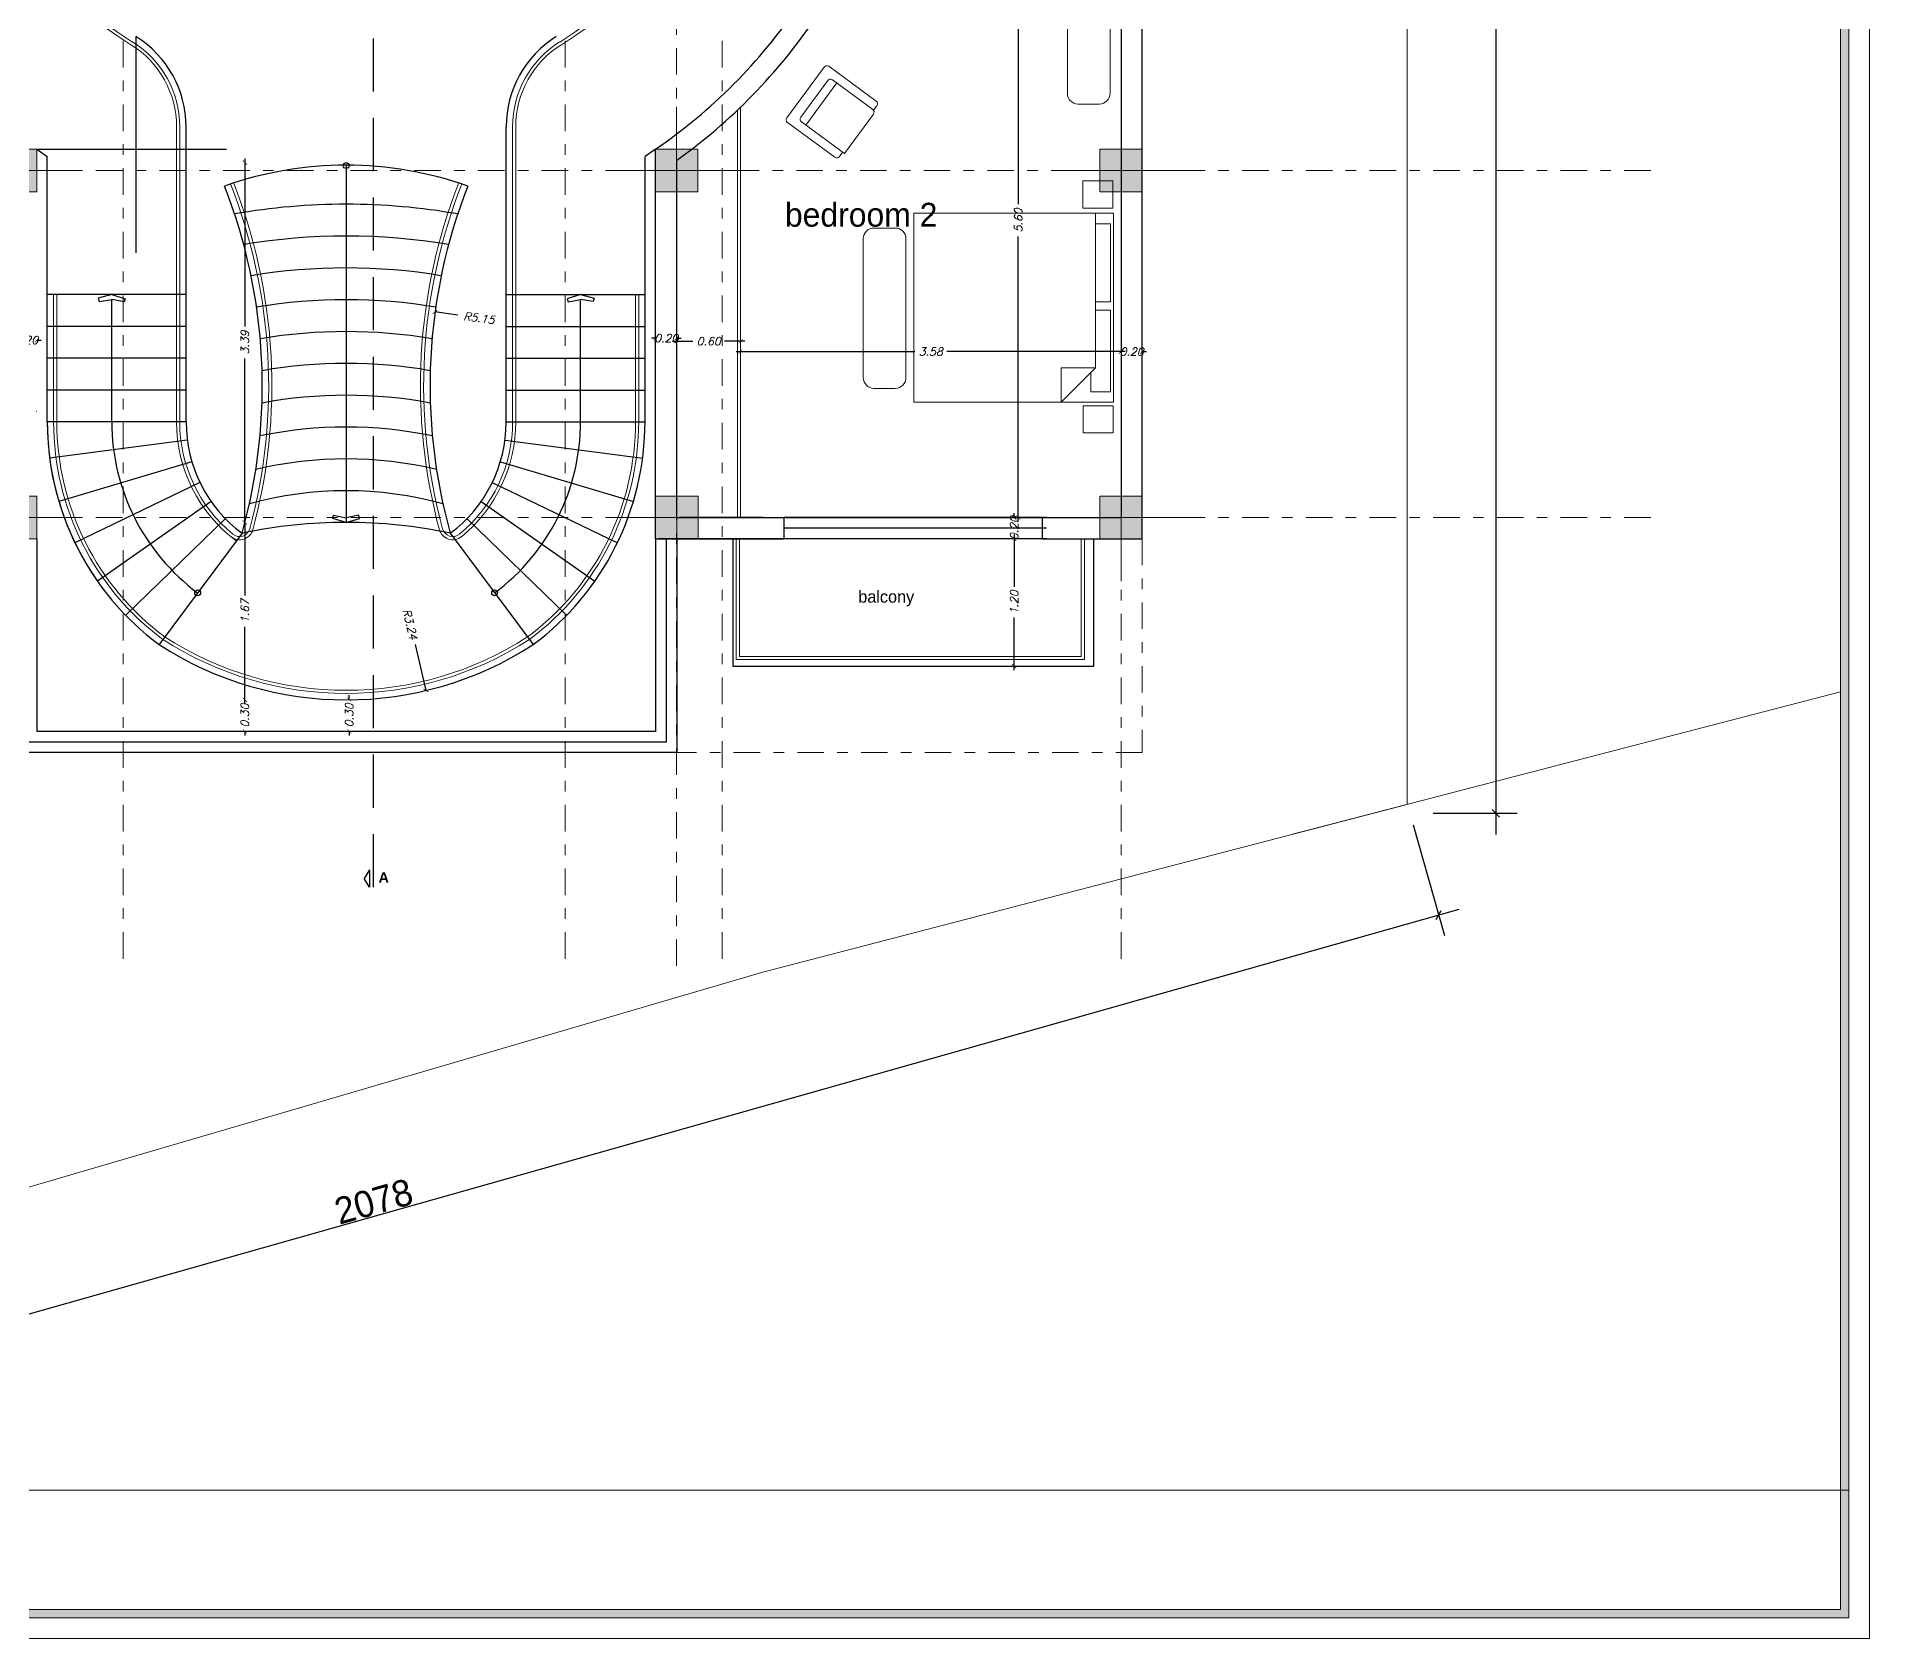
# Model space of a CAD drawing. Header units: metres. Extents: x 294 to 1101, y -498 to -355.
# Drawn here: x 542.53 to 559.79, y -409.02 to -393.92 of the extents above; entities that cross this region are included whole.
import ezdxf

# ---------------------------------------------------------------- set-up
doc = ezdxf.new("R2010")
doc.units = ezdxf.units.M
doc.linetypes.add('DASHDOT2', pattern=[0.5, 0.25, -0.125, 0, -0.125])
doc.linetypes.add('DASHED', pattern=[0.75, 0.5, -0.25])
for name, color, linetype, lineweight in [('19-JARDINERIA', 80, 'Continuous', 0), ('axe', 12, 'DASHDOT2', 9), ('clumn', 40, 'Continuous', 13), ('dor', 30, 'Continuous', 13), ('elev1', 134, 'Continuous', 13), ('fur', 251, 'Continuous', 9), ('land', 96, 'Continuous', 15), ('roof', 16, 'DASHDOT2', 18), ('wall', 7, 'Continuous', 25)]:
    doc.layers.add(name, color=color, linetype=linetype, lineweight=lineweight)
for name, color, linetype in [('stair', 142, 'Continuous'), ('text', 3, 'Continuous'), ('win', 206, 'Continuous')]:
    doc.layers.add(name, color=color, linetype=linetype)
doc.styles.add('alalala', font='bgothm.ttf', dxfattribs={"height": 0.2})
doc.styles.add('ITALICC', font='italicc')
doc.dimstyles.new('dim200', dxfattribs={"dimscale": 0.4, "dimtxt": 0.1885, "dimasz": 0.1, "dimexe": 0.15, "dimexo": 0.25, "dimgap": 0.07, "dimtad": 0, "dimzin": 0, "dimdsep": 46, "dimtxsty": 'ITALICC', "dimblk": 'ARCHTICK', "dimcen": 0.09, "dimdle": 0.1, "dimse1": 1, "dimse2": 1, "dimclrd": 211, "dimclrt": 3, "dimadec": 0, "dimazin": 0, "dimtfac": 1, "dimtix": 1, "dimtofl": 0, "dimtmove": 0, "dimatfit": 3, "dimldrblk": 'ARCHTICK', "dimfxl": 1, "dimtolj": 1, "dimtzin": 0, "dimlwd": 25, "dimarcsym": 0})
doc.dimstyles.new('DIMA', dxfattribs={"dimtxt": 0.25, "dimasz": 0.07, "dimexe": 0.2, "dimexo": 0.2, "dimgap": 0.01, "dimtad": 1, "dimdec": 0, "dimlfac": 100, "dimrnd": 1, "dimzin": 0, "dimdsep": 46, "dimtxsty": 'Standard', "dimblk1": 'OBLIQUE', "dimblk2": 'OBLIQUE', "dimsah": 1, "dimcen": 0.09, "dimdle": 0.2, "dimclrd": 1, "dimclre": 1, "dimclrt": 2, "dimadec": 0, "dimazin": 0, "dimtfac": 1, "dimtdec": 0, "dimtofl": 0, "dimtmove": 2, "dimatfit": 3, "dimldrblk": 'OBLIQUE', "dimfxl": 1, "dimtolj": 1, "dimtzin": 0, "dimarcsym": 0})

# ---------------------------------------------------------------- blocks, each defined once
blk = doc.blocks.new('bed2')
at = {"layer": 'fur'}
for p, q in [((0, 1.8), (-1.9, 1.8)), ((-1.9, 1.8), (-1.9, 0)), ((-1.73, 1.8), (-1.73, 0.329)), ((0, 0), (0, 1.8)), ((-1.872, 1.7), (-1.872, 0.955)), ((-1.73, 1.7), (-1.872, 1.7)), ((-1.872, 0.955), (-1.73, 0.955)), ((-1.73, 0.878), (-1.872, 0.878)), ((-1.872, 0.878), (-1.872, 0.098)), ((-1.73, 0.329), (-1.402, 0.329)), ((-1.73, 0.329), (-1.402, 0)), ((-1.685, 0.282), (-1.685, 0.098)), ((-1.402, 0), (-1.402, 0.329)), ((-1.9, 0), (0, 0)), ((-1.872, 0.098), (-1.685, 0.098))]:
    blk.add_line(p, q, dxfattribs=at)
blk = doc.blocks.new('_ArchTick')
at = {"color": 0, "linetype": 'ByBlock', "const_width": 0.15}
blk.add_lwpolyline([(-0.5, -0.5), (0.5, 0.5)], dxfattribs=at)
blk = doc.blocks.new('*D80')
at = {"layer": 'DEFPOINTS', "color": 0, "transparency": 16777216}
for p in [(545.353, -400.167), (545.47, -400.167), (545.441, -400.469)]:
    blk.add_point(p, dxfattribs=at)
at = {"layer": 'wall', "color": 211, "linetype": 'Continuous', "lineweight": 25, "transparency": 16777216}
for p, q in [((545.47, -400.167), (545.47, -400.127)), ((545.47, -400.469), (545.47, -400.509))]:
    blk.add_line(p, q, dxfattribs=at)
at = {"layer": 'wall', "color": 211, "lineweight": 25, "transparency": 16777216, "xscale": 0.04000000000000001, "yscale": 0.04000000000000001, "zscale": 0.04000000000000001}
for p, rotation in [((545.47, -400.167), 270), ((545.47, -400.469), 90)]:
    blk.add_blockref('_ArchTick', p, dxfattribs=dict(at, rotation=rotation))
at = {"layer": 'wall', "color": 3, "transparency": 16777216, "insert": (545.47, -400.318), "char_height": 0.0754, "attachment_point": 5, "rotation": 90, "style": 'ITALICC'}
blk.add_mtext('\\A1;0.30', dxfattribs=at)
blk = doc.blocks.new('*D85')
at = {"layer": 'DEFPOINTS', "color": 0, "transparency": 16777216}
for p in [(551.956, -398.653), (551.652, -399.853), (551.734, -399.853)]:
    blk.add_point(p, dxfattribs=at)
at = {"layer": 'wall', "color": 211, "linetype": 'Continuous', "lineweight": 25, "transparency": 16777216}
for p, q in [((551.734, -398.613), (551.734, -399.108)), ((551.734, -399.893), (551.734, -399.397))]:
    blk.add_line(p, q, dxfattribs=at)
at = {"layer": 'wall', "color": 211, "lineweight": 25, "transparency": 16777216, "xscale": 0.04000000000000001, "yscale": 0.04000000000000001, "zscale": 0.04000000000000001}
for p, rotation in [((551.734, -398.653), 90), ((551.734, -399.853), 270)]:
    blk.add_blockref('_ArchTick', p, dxfattribs=dict(at, rotation=rotation))
at = {"layer": 'wall', "color": 3, "transparency": 16777216, "insert": (551.734, -399.253), "char_height": 0.0754, "attachment_point": 5, "rotation": 90, "style": 'ITALICC'}
blk.add_mtext('\\A1;1.20', dxfattribs=at)
blk = doc.blocks.new('*D154')
at = {"layer": 'DEFPOINTS', "color": 0, "transparency": 16777216}
for p in [(542.527, -396.782), (542.325, -397.254), (542.527, -397.453)]:
    blk.add_point(p, dxfattribs=at)
at = {"layer": 'wall', "color": 211, "linetype": 'Continuous', "lineweight": 25, "transparency": 16777216}
for p, q in [((542.325, -396.782), (542.285, -396.782)), ((542.527, -396.782), (542.567, -396.782))]:
    blk.add_line(p, q, dxfattribs=at)
at = {"layer": 'wall', "color": 211, "lineweight": 25, "transparency": 16777216, "xscale": 0.04000000000000001, "yscale": 0.04000000000000001, "zscale": 0.04000000000000001}
blk.add_blockref('_ArchTick', (542.325, -396.782), dxfattribs=at)
at = {"layer": 'wall', "color": 211, "lineweight": 25, "transparency": 16777216, "xscale": 0.04000000000000001, "yscale": 0.04000000000000001, "zscale": 0.04000000000000001, "rotation": 180}
blk.add_blockref('_ArchTick', (542.527, -396.782), dxfattribs=at)
at = {"layer": 'wall', "color": 3, "transparency": 16777216, "insert": (542.426, -396.782), "char_height": 0.0754, "attachment_point": 5, "style": 'ITALICC'}
blk.add_mtext('\\A1;0.20', dxfattribs=at)
blk = doc.blocks.new('*D155')
at = {"layer": 'DEFPOINTS', "color": 0, "transparency": 16777216}
for p in [(548.557, -396.763), (548.357, -397.101), (548.557, -397.37)]:
    blk.add_point(p, dxfattribs=at)
at = {"layer": 'wall', "color": 211, "linetype": 'Continuous', "lineweight": 25, "transparency": 16777216}
for p, q in [((548.357, -396.763), (548.317, -396.763)), ((548.557, -396.763), (548.597, -396.763))]:
    blk.add_line(p, q, dxfattribs=at)
at = {"layer": 'wall', "color": 211, "lineweight": 25, "transparency": 16777216, "xscale": 0.04000000000000001, "yscale": 0.04000000000000001, "zscale": 0.04000000000000001}
blk.add_blockref('_ArchTick', (548.357, -396.763), dxfattribs=at)
at = {"layer": 'wall', "color": 211, "lineweight": 25, "transparency": 16777216, "xscale": 0.04000000000000001, "yscale": 0.04000000000000001, "zscale": 0.04000000000000001, "rotation": 180}
blk.add_blockref('_ArchTick', (548.557, -396.763), dxfattribs=at)
at = {"layer": 'wall', "color": 3, "transparency": 16777216, "insert": (548.457, -396.763), "char_height": 0.0754, "attachment_point": 5, "style": 'ITALICC'}
blk.add_mtext('\\A1;0.20', dxfattribs=at)
blk = doc.blocks.new('*D156')
at = {"layer": 'DEFPOINTS', "color": 0, "transparency": 16777216}
for p in [(549.157, -396.792), (548.557, -397.37), (549.157, -397.59)]:
    blk.add_point(p, dxfattribs=at)
at = {"layer": 'wall', "color": 211, "linetype": 'Continuous', "lineweight": 25, "transparency": 16777216}
for p, q in [((548.517, -396.792), (548.707, -396.792)), ((549.197, -396.792), (549.007, -396.792))]:
    blk.add_line(p, q, dxfattribs=at)
at = {"layer": 'wall', "color": 211, "lineweight": 25, "transparency": 16777216, "xscale": 0.04000000000000001, "yscale": 0.04000000000000001, "zscale": 0.04000000000000001, "rotation": 180}
blk.add_blockref('_ArchTick', (548.557, -396.792), dxfattribs=at)
at = {"layer": 'wall', "color": 211, "lineweight": 25, "transparency": 16777216, "xscale": 0.04000000000000001, "yscale": 0.04000000000000001, "zscale": 0.04000000000000001}
blk.add_blockref('_ArchTick', (549.157, -396.792), dxfattribs=at)
at = {"layer": 'wall', "color": 3, "transparency": 16777216, "insert": (548.857, -396.792), "char_height": 0.0754, "attachment_point": 5, "style": 'ITALICC'}
blk.add_mtext('\\A1;0.60', dxfattribs=at)
blk = doc.blocks.new('*D157')
at = {"layer": 'DEFPOINTS', "color": 0, "transparency": 16777216}
for p in [(552.742, -396.89), (552.742, -397.454), (549.157, -397.59)]:
    blk.add_point(p, dxfattribs=at)
at = {"layer": 'wall', "color": 211, "linetype": 'Continuous', "lineweight": 25, "transparency": 16777216}
for p, q in [((549.117, -396.89), (550.798, -396.89)), ((552.782, -396.89), (551.101, -396.89))]:
    blk.add_line(p, q, dxfattribs=at)
at = {"layer": 'wall', "color": 211, "lineweight": 25, "transparency": 16777216, "xscale": 0.04000000000000001, "yscale": 0.04000000000000001, "zscale": 0.04000000000000001, "rotation": 180}
blk.add_blockref('_ArchTick', (549.157, -396.89), dxfattribs=at)
at = {"layer": 'wall', "color": 211, "lineweight": 25, "transparency": 16777216, "xscale": 0.04000000000000001, "yscale": 0.04000000000000001, "zscale": 0.04000000000000001}
blk.add_blockref('_ArchTick', (552.742, -396.89), dxfattribs=at)
at = {"layer": 'wall', "color": 3, "transparency": 16777216, "insert": (550.949, -396.89), "char_height": 0.0754, "attachment_point": 5, "style": 'ITALICC'}
blk.add_mtext('\\A1;3.58', dxfattribs=at)
blk = doc.blocks.new('*D158')
at = {"layer": 'DEFPOINTS', "color": 0, "transparency": 16777216}
for p in [(552.942, -396.89), (552.742, -397.454), (552.942, -397.765)]:
    blk.add_point(p, dxfattribs=at)
at = {"layer": 'wall', "color": 211, "linetype": 'Continuous', "lineweight": 25, "transparency": 16777216}
for p, q in [((552.742, -396.89), (552.702, -396.89)), ((552.942, -396.89), (552.982, -396.89))]:
    blk.add_line(p, q, dxfattribs=at)
at = {"layer": 'wall', "color": 211, "lineweight": 25, "transparency": 16777216, "xscale": 0.04000000000000001, "yscale": 0.04000000000000001, "zscale": 0.04000000000000001}
blk.add_blockref('_ArchTick', (552.742, -396.89), dxfattribs=at)
at = {"layer": 'wall', "color": 211, "lineweight": 25, "transparency": 16777216, "xscale": 0.04000000000000001, "yscale": 0.04000000000000001, "zscale": 0.04000000000000001, "rotation": 180}
blk.add_blockref('_ArchTick', (552.942, -396.89), dxfattribs=at)
at = {"layer": 'wall', "color": 3, "transparency": 16777216, "insert": (552.842, -396.89), "char_height": 0.0754, "attachment_point": 5, "style": 'ITALICC'}
blk.add_mtext('\\A1;0.20', dxfattribs=at)
blk = doc.blocks.new('gdgghhh')
for p, q in [((309.913, 37.865), (309.913, 37.283)), ((309.999, 37.897), (309.946, 37.897)), ((309.999, 37.391), (309.999, 37.886)), ((310.032, 37.919), (310.517, 37.919)), ((310.517, 37.919), (310.517, 37.391)), ((310.57, 37.897), (310.517, 37.897)), ((310.603, 37.283), (310.603, 37.865)), ((310.517, 37.445), (309.999, 37.445)), ((310.484, 37.358), (310.032, 37.358)), ((309.946, 37.251), (310.57, 37.251))]:
    blk.add_line(p, q)
for centre, start, end in [((309.946, 37.865), 90, 180), ((310.032, 37.886), 90, 180), ((310.57, 37.865), 0, 90), ((310.032, 37.391), 180, 270), ((310.484, 37.391), 270, 0), ((309.946, 37.283), 180, 270), ((310.57, 37.283), 270, 0)]:
    blk.add_arc(centre, 0.0323, start, end)
blk = doc.blocks.new('_OBLIQUE')
at = {"color": 0, "linetype": 'ByBlock'}
blk.add_line((-0.5, -0.5), (0.5, 0.5), dxfattribs=at)
blk = doc.blocks.new('*D91')
at = {"layer": 'DEFPOINTS', "color": 0, "transparency": 16777216}
for p in [(555.482, -366.096), (555.482, -401.241), (556.273, -401.241)]:
    blk.add_point(p, dxfattribs=at)
at = {"layer": 'wall', "color": 1, "lineweight": -2, "transparency": 16777216}
for p, q in [((556.273, -365.896), (556.273, -401.441)), ((555.682, -366.096), (556.473, -366.096)), ((555.682, -401.241), (556.473, -401.241))]:
    blk.add_line(p, q, dxfattribs=at)
at = {"layer": 'wall', "color": 1, "lineweight": -2, "transparency": 16777216, "xscale": 0.07, "yscale": 0.07, "zscale": 0.07}
for p, rotation in [((556.273, -366.096), 90), ((556.273, -401.241), 270)]:
    blk.add_blockref('_OBLIQUE', p, dxfattribs=dict(at, rotation=rotation))
at = {"layer": 'wall', "color": 2, "transparency": 16777216, "insert": (556.138, -383.669), "char_height": 0.25, "attachment_point": 5, "rotation": 90}
blk.add_mtext('\\A1;3515', dxfattribs=at)
blk = doc.blocks.new('*D93')
at = {"layer": 'DEFPOINTS', "color": 0, "transparency": 16777216}
for p in [(555.438, -401.157), (555.734, -402.2), (535.444, -406.815)]:
    blk.add_point(p, dxfattribs=at)
at = {"layer": 'wall', "color": 1, "lineweight": -2, "transparency": 16777216}
for p, q in [((555.493, -401.349), (555.788, -402.393)), ((535.547, -407.913), (555.926, -402.146)), ((535.498, -407.007), (535.794, -408.051))]:
    blk.add_line(p, q, dxfattribs=at)
at = {"layer": 'wall', "color": 1, "lineweight": -2, "transparency": 16777216, "xscale": 0.07, "yscale": 0.07, "zscale": 0.07}
for p, rotation in [((555.734, -402.2), 15.80130316812796), ((535.739, -407.859), 195.801303168128)]:
    blk.add_blockref('_OBLIQUE', p, dxfattribs=dict(at, rotation=rotation))
at = {"layer": 'wall', "color": 2, "transparency": 16777216, "insert": (545.7, -404.9), "char_height": 0.25, "attachment_point": 5, "rotation": 15.8013}
blk.add_mtext('\\A1;2078', dxfattribs=at)
blk = doc.blocks.new('D100r')
at = {"layer": 'dor'}
for p, q in [((-99.085, -11.965), (-99.085, -12.865)), ((-99.05, -12.865), (-99.05, -11.965)), ((-100, -12.87), (-100, -12.85)), ((-100, -12.85), (-99.97, -12.85)), ((-99.97, -12.85), (-99.97, -12.88)), ((-99.97, -12.88), (-99.95, -12.88)), ((-99.95, -12.88), (-99.95, -13)), ((-99.085, -12.865), (-99.05, -12.865)), ((-99.05, -12.88), (-99.05, -13)), ((-99.03, -12.88), (-99.05, -12.88)), ((-99, -12.85), (-99.03, -12.85)), ((-99.03, -12.85), (-99.03, -12.88)), ((-99, -12.87), (-99, -12.85)), ((-100, -13), (-100, -12.98)), ((-99.95, -13), (-100, -13)), ((-99.05, -13), (-99, -13)), ((-99, -13), (-99, -12.98))]:
    blk.add_line(p, q, dxfattribs=at)
blk.add_arc((-99.05, -12.865), 0.9, 90, 180, dxfattribs=at)
blk = doc.blocks.new('*D116')
at = {"layer": 'DEFPOINTS', "color": 0, "transparency": 16777216}
for p in [(551.546, -398.453), (551.734, -398.453), (551.956, -398.653)]:
    blk.add_point(p, dxfattribs=at)
at = {"layer": 'wall', "color": 211, "linetype": 'Continuous', "lineweight": 25, "transparency": 16777216}
for p, q in [((551.734, -398.453), (551.734, -398.413)), ((551.734, -398.653), (551.734, -398.693))]:
    blk.add_line(p, q, dxfattribs=at)
at = {"layer": 'wall', "color": 211, "lineweight": 25, "transparency": 16777216, "xscale": 0.04000000000000001, "yscale": 0.04000000000000001, "zscale": 0.04000000000000001}
for p, rotation in [((551.734, -398.453), 270), ((551.734, -398.653), 90)]:
    blk.add_blockref('_ArchTick', p, dxfattribs=dict(at, rotation=rotation))
at = {"layer": 'wall', "color": 3, "transparency": 16777216, "insert": (551.734, -398.553), "char_height": 0.0754, "attachment_point": 5, "rotation": 90, "style": 'ITALICC'}
blk.add_mtext('\\A1;0.20', dxfattribs=at)
blk = doc.blocks.new('*D218')
at = {"layer": 'DEFPOINTS', "color": 0, "transparency": 16777216}
for p in [(551.774, -392.853), (551.871, -392.853), (551.586, -398.453)]:
    blk.add_point(p, dxfattribs=at)
at = {"layer": 'wall', "color": 211, "linetype": 'Continuous', "lineweight": 25, "transparency": 16777216}
for p, q in [((551.774, -392.813), (551.774, -395.501)), ((551.774, -398.493), (551.774, -395.805))]:
    blk.add_line(p, q, dxfattribs=at)
at = {"layer": 'wall', "color": 211, "lineweight": 25, "transparency": 16777216, "xscale": 0.04000000000000001, "yscale": 0.04000000000000001, "zscale": 0.04000000000000001}
for p, rotation in [((551.774, -392.853), 90), ((551.774, -398.453), 270)]:
    blk.add_blockref('_ArchTick', p, dxfattribs=dict(at, rotation=rotation))
at = {"layer": 'wall', "color": 3, "transparency": 16777216, "insert": (551.774, -395.653), "char_height": 0.0754, "attachment_point": 5, "rotation": 90, "style": 'ITALICC'}
blk.add_mtext('\\A1;5.60', dxfattribs=at)
blk = doc.blocks.new('*D298')
at = {"layer": 'DEFPOINTS', "color": 0, "transparency": 16777216}
for p in [(544.487, -400.172), (545.441, -400.172), (545.379, -400.469)]:
    blk.add_point(p, dxfattribs=at)
at = {"layer": 'wall', "color": 211, "linetype": 'Continuous', "lineweight": 25, "transparency": 16777216}
for p, q in [((544.487, -400.172), (544.487, -400.132)), ((544.487, -400.469), (544.487, -400.509))]:
    blk.add_line(p, q, dxfattribs=at)
at = {"layer": 'wall', "color": 211, "lineweight": 25, "transparency": 16777216, "xscale": 0.04000000000000001, "yscale": 0.04000000000000001, "zscale": 0.04000000000000001}
for p, rotation in [((544.487, -400.172), 270), ((544.487, -400.469), 90)]:
    blk.add_blockref('_ArchTick', p, dxfattribs=dict(at, rotation=rotation))
at = {"layer": 'wall', "color": 3, "transparency": 16777216, "insert": (544.487, -400.32), "char_height": 0.0754, "attachment_point": 5, "rotation": 90, "style": 'ITALICC'}
blk.add_mtext('\\A1;0.30', dxfattribs=at)
blk = doc.blocks.new('*D299')
at = {"layer": 'DEFPOINTS', "color": 0, "transparency": 16777216}
for p in [(545.441, -396.931), (546.193, -400.084)]:
    blk.add_point(p, dxfattribs=at)
at = {"layer": 'wall', "color": 211, "linetype": 'Continuous', "lineweight": 25, "transparency": 16777216}
blk.add_line((546.09, -399.651), (546.193, -400.084), dxfattribs=at)
at = {"layer": 'wall', "color": 211, "lineweight": 25, "transparency": 16777216, "xscale": 0.04000000000000001, "yscale": 0.04000000000000001, "zscale": 0.04000000000000001, "rotation": 283.4093027778486}
blk.add_blockref('_ArchTick', (546.193, -400.084), dxfattribs=at)
at = {"layer": 'wall', "color": 3, "transparency": 16777216, "insert": (546.044, -399.458), "char_height": 0.0754, "attachment_point": 5, "rotation": 283.4093, "style": 'ITALICC'}
blk.add_mtext('\\A1;R3.24', dxfattribs=at)
blk = doc.blocks.new('*D300')
at = {"layer": 'DEFPOINTS', "color": 0, "transparency": 16777216}
for p in [(546.278, -396.516), (551.378, -397.212)]:
    blk.add_point(p, dxfattribs=at)
at = {"layer": 'stair', "color": 211, "linetype": 'Continuous', "lineweight": 25, "transparency": 16777216}
blk.add_line((546.494, -396.546), (546.278, -396.516), dxfattribs=at)
at = {"layer": 'stair', "color": 211, "lineweight": 25, "transparency": 16777216, "xscale": 0.04000000000000001, "yscale": 0.04000000000000001, "zscale": 0.04000000000000001, "rotation": 172.2317985738059}
blk.add_blockref('_ArchTick', (546.278, -396.516), dxfattribs=at)
at = {"layer": 'stair', "color": 3, "transparency": 16777216, "insert": (546.693, -396.573), "char_height": 0.0754, "attachment_point": 5, "rotation": 352.2318, "style": 'ITALICC'}
blk.add_mtext('\\A1;R5.15', dxfattribs=at)
blk = doc.blocks.new('*D301')
at = {"layer": 'DEFPOINTS', "color": 0, "transparency": 16777216}
for p in [(544.487, -398.5), (545.441, -398.5), (545.441, -400.172)]:
    blk.add_point(p, dxfattribs=at)
at = {"layer": 'wall', "color": 211, "linetype": 'Continuous', "lineweight": 25, "transparency": 16777216}
for p, q in [((544.487, -398.46), (544.487, -399.189)), ((544.487, -400.212), (544.487, -399.482))]:
    blk.add_line(p, q, dxfattribs=at)
at = {"layer": 'wall', "color": 211, "lineweight": 25, "transparency": 16777216, "xscale": 0.04000000000000001, "yscale": 0.04000000000000001, "zscale": 0.04000000000000001}
for p, rotation in [((544.487, -398.5), 90), ((544.487, -400.172), 270)]:
    blk.add_blockref('_ArchTick', p, dxfattribs=dict(at, rotation=rotation))
at = {"layer": 'wall', "color": 3, "transparency": 16777216, "insert": (544.487, -399.336), "char_height": 0.0754, "attachment_point": 5, "rotation": 90, "style": 'ITALICC'}
blk.add_mtext('\\A1;1.67', dxfattribs=at)
blk = doc.blocks.new('*D302')
at = {"layer": 'DEFPOINTS', "color": 0, "transparency": 16777216}
for p in [(544.487, -395.109), (545.441, -395.109), (545.441, -398.5)]:
    blk.add_point(p, dxfattribs=at)
at = {"layer": 'wall', "color": 211, "linetype": 'Continuous', "lineweight": 25, "transparency": 16777216}
for p, q in [((544.487, -395.069), (544.487, -396.653)), ((544.487, -398.54), (544.487, -396.956))]:
    blk.add_line(p, q, dxfattribs=at)
at = {"layer": 'wall', "color": 211, "lineweight": 25, "transparency": 16777216, "xscale": 0.04000000000000001, "yscale": 0.04000000000000001, "zscale": 0.04000000000000001}
for p, rotation in [((544.487, -395.109), 90), ((544.487, -398.5), 270)]:
    blk.add_blockref('_ArchTick', p, dxfattribs=dict(at, rotation=rotation))
at = {"layer": 'wall', "color": 3, "transparency": 16777216, "insert": (544.487, -396.804), "char_height": 0.0754, "attachment_point": 5, "rotation": 90, "style": 'ITALICC'}
blk.add_mtext('\\A1;3.39', dxfattribs=at)
blk = doc.blocks.new('CLUMN')
at = {"layer": 'clumn', "color": 1}
for p, q in [((879.993, 254.345), (879.993, 253.145)), ((879.393, 253.745), (880.593, 253.745))]:
    blk.add_line(p, q, dxfattribs=at)
at = {"layer": 'clumn'}
blk.add_lwpolyline([(879.793, 253.545), (880.193, 253.545), (880.193, 253.945), (879.793, 253.945)], close=True, dxfattribs=at)

msp = doc.modelspace()

# ---------------------------------------------------------------- hatches: boundary and pattern name
at = {"layer": '19-JARDINERIA'}
h = msp.add_hatch(color=251, dxfattribs=at)
h.paths.add_polyline_path([(527.78, -363.812), (527.78, -408.823), (559.598, -408.823), (559.598, -363.812)])
h.paths.add_polyline_path([(527.858, -363.89), (527.858, -408.745), (559.52, -408.745), (559.52, -363.89)], flags=16)
at = {"layer": 'clumn'}
h = msp.add_hatch(color=256, dxfattribs=at)
edge = h.paths.add_edge_path()
edge.add_line((541.727, -395.183), (542.927, -395.183))
edge = h.paths.add_edge_path()
edge.add_line((542.327, -395.783), (542.327, -394.583))
h.paths.add_polyline_path([(542.127, -394.983), (542.527, -394.983), (542.527, -395.383), (542.127, -395.383)])
h = msp.add_hatch(color=256, dxfattribs=at)
edge = h.paths.add_edge_path()
edge.add_line((547.955, -395.183), (549.155, -395.183))
edge = h.paths.add_edge_path()
edge.add_line((548.555, -395.783), (548.555, -394.583))
h.paths.add_polyline_path([(548.355, -394.983), (548.755, -394.983), (548.755, -395.383), (548.355, -395.383)])
h = msp.add_hatch(color=256, dxfattribs=at)
edge = h.paths.add_edge_path()
edge.add_line((552.142, -395.183), (553.342, -395.183))
edge = h.paths.add_edge_path()
edge.add_line((552.742, -395.783), (552.742, -394.583))
h.paths.add_polyline_path([(552.542, -394.983), (552.942, -394.983), (552.942, -395.383), (552.542, -395.383)])
h = msp.add_hatch(color=256, dxfattribs=at)
edge = h.paths.add_edge_path()
edge.add_line((541.727, -398.453), (542.927, -398.453))
edge = h.paths.add_edge_path()
edge.add_line((542.327, -399.053), (542.327, -397.853))
h.paths.add_polyline_path([(542.127, -398.253), (542.527, -398.253), (542.527, -398.653), (542.127, -398.653)])
h = msp.add_hatch(color=256, dxfattribs=at)
edge = h.paths.add_edge_path()
edge.add_line((547.957, -398.453), (549.157, -398.453))
edge = h.paths.add_edge_path()
edge.add_line((548.557, -399.053), (548.557, -397.853))
h.paths.add_polyline_path([(548.357, -398.253), (548.757, -398.253), (548.757, -398.653), (548.357, -398.653)])
h = msp.add_hatch(color=256, dxfattribs=at)
edge = h.paths.add_edge_path()
edge.add_line((552.142, -398.453), (553.342, -398.453))
edge = h.paths.add_edge_path()
edge.add_line((552.742, -399.053), (552.742, -397.853))
h.paths.add_polyline_path([(552.542, -398.253), (552.942, -398.253), (552.942, -398.653), (552.542, -398.653)])

# ---------------------------------------------------------------- linework, layer by layer
msp.add_line((552.942, -398.653), (552.942, -391.247))
at = {"layer": '19-JARDINERIA', "color": 251}
msp.add_line((532.236, -407.621), (559.598, -407.621), dxfattribs=at)
for points in [[(527.586, -363.618), (527.586, -409.017), (559.792, -409.017), (559.792, -363.618)], [(527.78, -363.812), (527.78, -408.823), (559.598, -408.823), (559.598, -363.812)], [(527.858, -363.89), (527.858, -408.745), (559.52, -408.745), (559.52, -363.89)]]:
    msp.add_lwpolyline(points, close=True, dxfattribs=at)
at = {"layer": 'axe'}
for p, q in [((543.341, -402.611), (543.341, -367.937)), ((547.505, -402.611), (547.505, -367.937)), ((552.742, -402.611), (552.742, -367.937)), ((548.555, -402.679), (548.555, -368.005)), ((548.984, -402.611), (548.984, -368.009)), ((557.733, -395.183), (535.517, -395.183)), ((557.733, -398.453), (535.517, -398.453))]:
    msp.add_line(p, q, dxfattribs=at)
at = {"layer": 'elev1'}
for p, q in [((543.843, -397.553), (543.843, -394.77)), ((543.873, -397.553), (543.873, -394.77)), ((547.009, -397.553), (547.009, -394.77)), ((547.039, -397.553), (547.039, -394.77)), ((542.685, -397.553), (542.685, -396.353)), ((542.715, -397.553), (542.715, -396.353)), ((543.843, -397.553), (543.843, -396.353)), ((543.873, -397.553), (543.873, -396.353)), ((547.009, -397.553), (547.009, -396.353)), ((547.039, -397.553), (547.039, -396.353)), ((548.167, -397.553), (548.167, -396.353)), ((548.197, -397.553), (548.197, -396.353)), ((549.116, -398.653), (549.116, -399.793)), ((549.146, -398.653), (549.146, -399.763)), ((552.367, -399.763), (552.367, -398.653)), ((552.397, -399.793), (552.397, -398.653)), ((549.116, -399.793), (552.397, -399.793)), ((549.146, -399.763), (552.367, -399.763))]:
    msp.add_line(p, q, dxfattribs=at)
for centre, radius, start, end in [((545.441, -390.737), 3.84, 301.8709, 238.1291), ((545.441, -390.737), 3.81, 301.8709, 238.1291), ((542.933, -394.77), 0.91, 0, 58.1291), ((542.933, -394.77), 0.94, 0, 58.1291), ((547.949, -394.77), 0.94, 121.8709, 180), ((547.949, -394.77), 0.91, 121.8709, 180), ((539.504, -397.212), 5.207, 345.0044, 21.4481), ((539.504, -397.212), 5.237, 344.8333, 21.4481), ((551.378, -397.212), 5.237, 158.5519, 195.1668), ((551.378, -397.212), 5.207, 158.5519, 194.9956), ((545.241, -397.553), 2.556, 180, 233.3331), ((545.241, -397.553), 2.526, 180, 233.3331), ((545.241, -397.553), 1.398, 180, 233.3331), ((545.241, -397.553), 1.368, 180, 230.6615), ((545.641, -397.553), 1.368, 309.3385, 0.1616), ((545.641, -397.553), 1.398, 309.3385, 0.1599), ((545.641, -397.553), 2.526, 306.6664, 0.1189), ((545.641, -397.553), 2.556, 306.6664, 0.1182), ((544.437, -398.533), 0.13, 230.6615, 345.0044), ((544.437, -398.533), 0.1, 230.6615, 345.0044), ((546.445, -398.533), 0.13, 194.9956, 309.3385), ((546.445, -398.533), 0.1, 194.9956, 309.3385), ((545.441, -396.931), 3.181, 237.064, 302.9356), ((545.441, -396.931), 3.151, 237.064, 302.9356)]:
    msp.add_arc(centre, radius, start, end, dxfattribs=at)
at = {"layer": 'fur'}
for p, q in [((549.127, -394.614), (549.127, -398.453)), ((549.157, -394.585), (549.157, -398.453))]:
    msp.add_line(p, q, dxfattribs=at)
for points in [[(552.336, -394.557), (552.538, -394.557, 0.414214), (552.638, -394.457), (552.638, -393.147, 0.414214), (552.538, -393.047), (552.336, -393.047, 0.414214), (552.236, -393.147), (552.236, -394.457, 0.414214)], [(550.413, -397.236), (550.615, -397.236, 0.414214), (550.715, -397.136), (550.715, -395.825, 0.414214), (550.615, -395.725), (550.413, -395.725, 0.414214), (550.313, -395.825), (550.313, -397.136, 0.414214)]]:
    msp.add_lwpolyline(points, format="xyb", close=True, dxfattribs=at)
for points in [[(552.382, -395.537), (552.664, -395.537), (552.664, -395.281), (552.382, -395.281)], [(552.385, -397.655), (552.667, -397.655), (552.667, -397.4), (552.385, -397.4)]]:
    msp.add_lwpolyline(points, close=True, dxfattribs=at)
at = {"layer": 'land'}
msp.add_line((554.356, -401.439), (559.52, -400.095), dxfattribs=at)
msp.add_lwpolyline([(555.438, -366.108), (535.444, -371.466), (535.444, -406.815), (549.366, -402.737), (555.438, -401.157)], close=True, dxfattribs=at)
at = {"layer": 'roof'}
for p, q in [((552.942, -398.653), (552.942, -400.669)), ((552.942, -400.669), (537.94, -400.669))]:
    msp.add_line(p, q, dxfattribs=at)
at = {"layer": 'stair'}
for p, q in [((543.933, -397.553), (543.933, -394.77)), ((546.949, -397.553), (546.949, -394.77)), ((542.527, -394.983), (542.625, -395.05)), ((542.625, -396.278), (542.625, -395.05)), ((548.355, -394.983), (548.257, -395.05)), ((548.257, -396.278), (548.257, -395.05)), ((545.441, -395.137), (545.441, -398.5)), ((542.625, -397.553), (542.625, -396.278)), ((548.257, -397.553), (548.257, -396.278)), ((543.933, -396.353), (542.625, -396.353)), ((543.233, -396.353), (543.105, -396.387)), ((543.105, -396.387), (543.114, -396.418)), ((543.114, -396.418), (543.232, -396.397)), ((543.35, -396.422), (543.232, -396.397)), ((543.233, -396.353), (543.359, -396.391)), ((543.233, -397.553), (543.233, -396.398)), ((543.359, -396.391), (543.35, -396.422)), ((546.949, -396.353), (548.257, -396.353)), ((547.649, -396.353), (547.523, -396.391)), ((547.523, -396.391), (547.532, -396.422)), ((547.532, -396.422), (547.65, -396.397)), ((547.649, -396.353), (547.777, -396.387)), ((547.649, -397.553), (547.649, -396.398)), ((547.768, -396.418), (547.65, -396.397)), ((547.777, -396.387), (547.768, -396.418)), ((543.933, -396.653), (542.625, -396.653)), ((546.949, -396.653), (548.257, -396.653)), ((543.933, -396.953), (542.625, -396.953)), ((546.949, -396.953), (548.257, -396.953)), ((543.933, -397.253), (542.625, -397.253)), ((546.949, -397.253), (548.257, -397.253)), ((543.933, -397.553), (542.625, -397.553)), ((546.949, -397.553), (548.257, -397.553)), ((543.944, -397.723), (542.647, -397.894)), ((546.938, -397.723), (548.235, -397.894)), ((546.938, -397.723), (548.235, -397.894)), ((543.988, -397.928), (542.735, -398.303)), ((546.894, -397.928), (548.147, -398.303)), ((544.064, -398.123), (542.886, -398.693)), ((546.818, -398.123), (547.996, -398.693)), ((544.17, -398.303), (543.098, -399.053)), ((546.713, -398.303), (547.784, -399.053)), ((544.303, -398.464), (543.365, -399.375)), ((545.314, -398.463), (545.323, -398.432)), ((545.441, -398.5), (545.314, -398.463)), ((545.323, -398.432), (545.441, -398.455)), ((545.559, -398.432), (545.441, -398.455)), ((545.441, -398.5), (545.568, -398.463)), ((545.568, -398.463), (545.559, -398.432)), ((546.579, -398.464), (547.518, -399.375)), ((544.46, -398.602), (543.679, -399.651)), ((546.422, -398.602), (547.203, -399.651)), ((549.084, -398.653), (549.084, -399.853)), ((552.485, -399.853), (552.485, -398.653)), ((549.084, -399.853), (552.485, -399.853))]:
    msp.add_line(p, q, dxfattribs=at)
for centre in [(545.441, -395.137), (544.042, -399.163), (546.84, -399.163)]:
    msp.add_circle(centre, 0.0273, dxfattribs=at)
for centre, radius, start, end in [((542.933, -394.77), 1, 0, 58.1291), ((547.949, -394.77), 1, 121.8709, 180), ((545.441, -398.58), 3.447, 70.5738, 109.4262), ((539.504, -397.212), 5.147, 344.3334, 21.4481), ((551.378, -397.212), 5.147, 158.5519, 195.6666), ((545.441, -401.602), 6.101, 80.0792, 99.9205), ((545.441, -401.602), 5.801, 80.4289, 99.5708), ((545.441, -401.602), 5.501, 80.6321, 99.3676), ((545.441, -401.602), 5.201, 80.6656, 99.3341), ((545.441, -401.602), 4.901, 80.4984, 99.5012), ((545.441, -401.602), 4.601, 80.0892, 99.9104), ((545.441, -401.602), 4.301, 79.3811, 100.6184), ((545.241, -397.553), 2.616, 180, 214.9998), ((545.241, -397.553), 2.616, 180, 233.3331), ((545.241, -397.553), 2.008, 180, 233.3331), ((545.241, -397.553), 1.308, 180, 233.3331), ((545.241, -397.553), 1.308, 180, 233.3331), ((545.441, -401.602), 4.001, 78.2939, 101.7056), ((545.641, -397.553), 1.308, 306.6664, 0), ((545.641, -397.553), 1.308, 306.6664, 0), ((545.641, -397.553), 2.008, 306.6664, 0.1334), ((545.641, -397.553), 2.616, 306.6664, 0.1168), ((545.441, -401.602), 3.701, 76.7093, 103.2902), ((545.441, -401.602), 3.401, 74.4433, 105.5561), ((545.441, -403.253), 4.754, 78.0897, 101.9099), ((545.441, -396.931), 3.241, 237.064, 302.9356)]:
    msp.add_arc(centre, radius, start, end, dxfattribs=at)
at = {"layer": 'text', "linetype": 'DASHED'}
for p, q in [((545.698, -401.938), (545.698, -374.886)), ((545.661, -401.774), (545.612, -401.856)), ((545.661, -401.774), (545.661, -401.937)), ((545.661, -401.937), (545.612, -401.856))]:
    msp.add_line(p, q, dxfattribs=at)
at = {"layer": 'wall'}
for p, q in [((552.742, -392.853), (552.742, -398.453)), ((543.461, -393.921), (543.461, -395.958)), ((542.527, -394.983), (544.313, -394.983)), ((548.357, -398.653), (548.357, -394.981)), ((548.557, -398.453), (548.557, -395.085)), ((542.527, -397.453), (542.525, -397.453)), ((548.557, -398.453), (549.569, -398.453)), ((549.369, -398.453), (548.585, -398.453)), ((549.185, -398.453), (549.569, -398.453)), ((549.569, -398.653), (549.569, -398.453)), ((551.999, -398.453), (551.999, -398.653)), ((551.999, -398.453), (551.999, -398.653)), ((551.999, -398.453), (552.742, -398.453)), ((551.999, -398.453), (551.999, -398.653)), ((548.357, -398.653), (549.569, -398.653)), ((549.569, -398.653), (548.385, -398.653)), ((551.999, -398.653), (552.942, -398.653))]:
    msp.add_line(p, q, dxfattribs=at)
for radius, start in [(5.15, 304.4874), (5.35, 305.6224)]:
    msp.add_arc((545.441, -390.737), radius, start, 325.7866, dxfattribs=at)
at = {"layer": 'win'}
for p, q in [((552.039, -398.453), (549.569, -398.453)), ((549.585, -398.453), (552.039, -398.453)), ((549.585, -398.453), (552.039, -398.453)), ((542.527, -398.653), (542.527, -400.469)), ((548.357, -398.653), (548.357, -400.469)), ((548.457, -398.653), (548.457, -400.569)), ((548.557, -398.653), (548.557, -400.669)), ((552.039, -398.553), (549.569, -398.553)), ((552.039, -398.653), (549.569, -398.653)), ((552.039, -398.553), (549.585, -398.553)), ((552.039, -398.553), (549.585, -398.553)), ((552.039, -398.653), (549.585, -398.653)), ((552.039, -398.653), (549.585, -398.653)), ((548.457, -400.569), (542.427, -400.569)), ((548.357, -400.469), (542.527, -400.469)), ((548.557, -400.669), (542.327, -400.669))]:
    msp.add_line(p, q, dxfattribs=at)

# ---------------------------------------------------------------- block references
at = {"layer": 'clumn', "xscale": -1, "rotation": 180}
for p in [(-337.666, -141.438), (-331.438, -141.438), (-327.251, -141.438), (-337.666, -144.708), (-331.436, -144.708), (-327.251, -144.708)]:
    msp.add_blockref('CLUMN', p, dxfattribs=at)
at = {"layer": 'dor', "xscale": -1, "rotation": 241.3436312267473}
msp.add_blockref('D100r', (609.063, -312.115), dxfattribs=at)
at = {"layer": 'fur', "xscale": 0.9530833913664926, "yscale": 0.9530833913664926, "zscale": 0.9530833913664926, "rotation": 233.7103624608868}
msp.add_blockref('gdgghhh', (696.168, -135.088), dxfattribs=at)
at = {"layer": 'fur', "xscale": -0.9899999999999182, "yscale": 0.9899999999999182, "zscale": 0.9899999999999182}
msp.add_blockref('bed2', (550.789, -397.367), dxfattribs=at)

# ---------------------------------------------------------------- texts
at = {"layer": 'text', "style": 'alalala'}
for s, height, p in [('bedroom 2', 0.2247, (549.575, -395.712)), ('balcony', 0.1143, (550.266, -399.256))]:
    msp.add_text(s, height=height, dxfattribs=at).set_placement(p)
at = {"layer": 'text', "linetype": 'DASHED', "insert": (545.746, -401.797), "char_height": 0.09684, "width": 0.27008, "attachment_point": 1}
msp.add_mtext('{\\fArial|b1|i0|c0|p34;A}', dxfattribs=at)
msp.add_mtext('{\\fArial|b1|i0|c0|p34;A}', dxfattribs=at)

# ---------------------------------------------------------------- dimensions: what is measured, and where the dimension line sits
at = {"layer": 'stair'}
dim = msp.add_radius_dim(center=(551.378, -397.212), mpoint=(546.278, -396.516), dimstyle='dim200', dxfattribs=at)
dim.commit()
dim.dimension.update_dxf_attribs({"geometry": '*D300', "text_midpoint": (546.693, -396.573), "dimtype": 164})
at = {"layer": 'wall'}
for p1, p2, distance, picture, middle in [((555.48186195, -366.096349223), (555.48186195, -401.241349223), 0.7909451, '*D91', (556.13780705, -383.668849223)), ((535.444, -406.815), (555.438, -401.157), -1.085, '*D93', (545.7, -404.9))]:
    dim = msp.add_aligned_dim(p1=p1, p2=p2, distance=distance, dimstyle='DIMA', dxfattribs=at)
    dim.commit()
    dim.dimension.update_dxf_attribs({"geometry": picture, "text_midpoint": middle})
for base, p1, p2, picture, middle in [((551.774, -392.853), (551.586, -398.453), (551.871, -392.853), '*D218', (551.774, -395.653)), ((544.487, -395.109), (545.441, -398.5), (545.441, -395.109), '*D302', (544.487, -396.804)), ((544.487, -398.5), (545.441, -400.172), (545.441, -398.5), '*D301', (544.487, -399.336)), ((551.734, -398.453), (551.956, -398.653), (551.546, -398.453), '*D116', (551.734, -398.553)), ((551.734, -399.853), (551.956, -398.653), (551.652, -399.853), '*D85', (551.734, -399.253)), ((544.487, -400.172), (545.379, -400.469), (545.441, -400.172), '*D298', (544.487, -400.32)), ((545.47, -400.167), (545.441, -400.469), (545.353, -400.167), '*D80', (545.47, -400.318))]:
    dim = msp.add_linear_dim(base=base, p1=p1, p2=p2, angle=90, dimstyle='dim200', override={"dimtmove": 1}, dxfattribs=at)
    dim.commit()
    dim.dimension.update_dxf_attribs({"geometry": picture, "text_midpoint": middle})
for base, p1, p2, picture, middle in [((542.527, -396.782), (542.325, -397.254), (542.527, -397.453), '*D154', (542.426, -396.782)), ((548.557, -396.763), (548.357, -397.101), (548.557, -397.37), '*D155', (548.457, -396.763)), ((549.157, -396.792), (548.557, -397.37), (549.157, -397.59), '*D156', (548.857, -396.792)), ((552.7419, -396.8899), (549.1571, -397.5897), (552.7419, -397.4542), '*D157', (550.9495, -396.8899)), ((552.942, -396.89), (552.742, -397.454), (552.942, -397.765), '*D158', (552.842, -396.89))]:
    dim = msp.add_linear_dim(base=base, p1=p1, p2=p2, dimstyle='dim200', override={"dimtmove": 1}, dxfattribs=at)
    dim.commit()
    dim.dimension.update_dxf_attribs({"geometry": picture, "text_midpoint": middle})
dim = msp.add_radius_dim(center=(545.441, -396.931), mpoint=(546.193, -400.084), dimstyle='dim200', dxfattribs=at)
dim.commit()
dim.dimension.update_dxf_attribs({"geometry": '*D299', "text_midpoint": (546.044, -399.458), "dimtype": 164})

doc.saveas('drawing.dxf')
